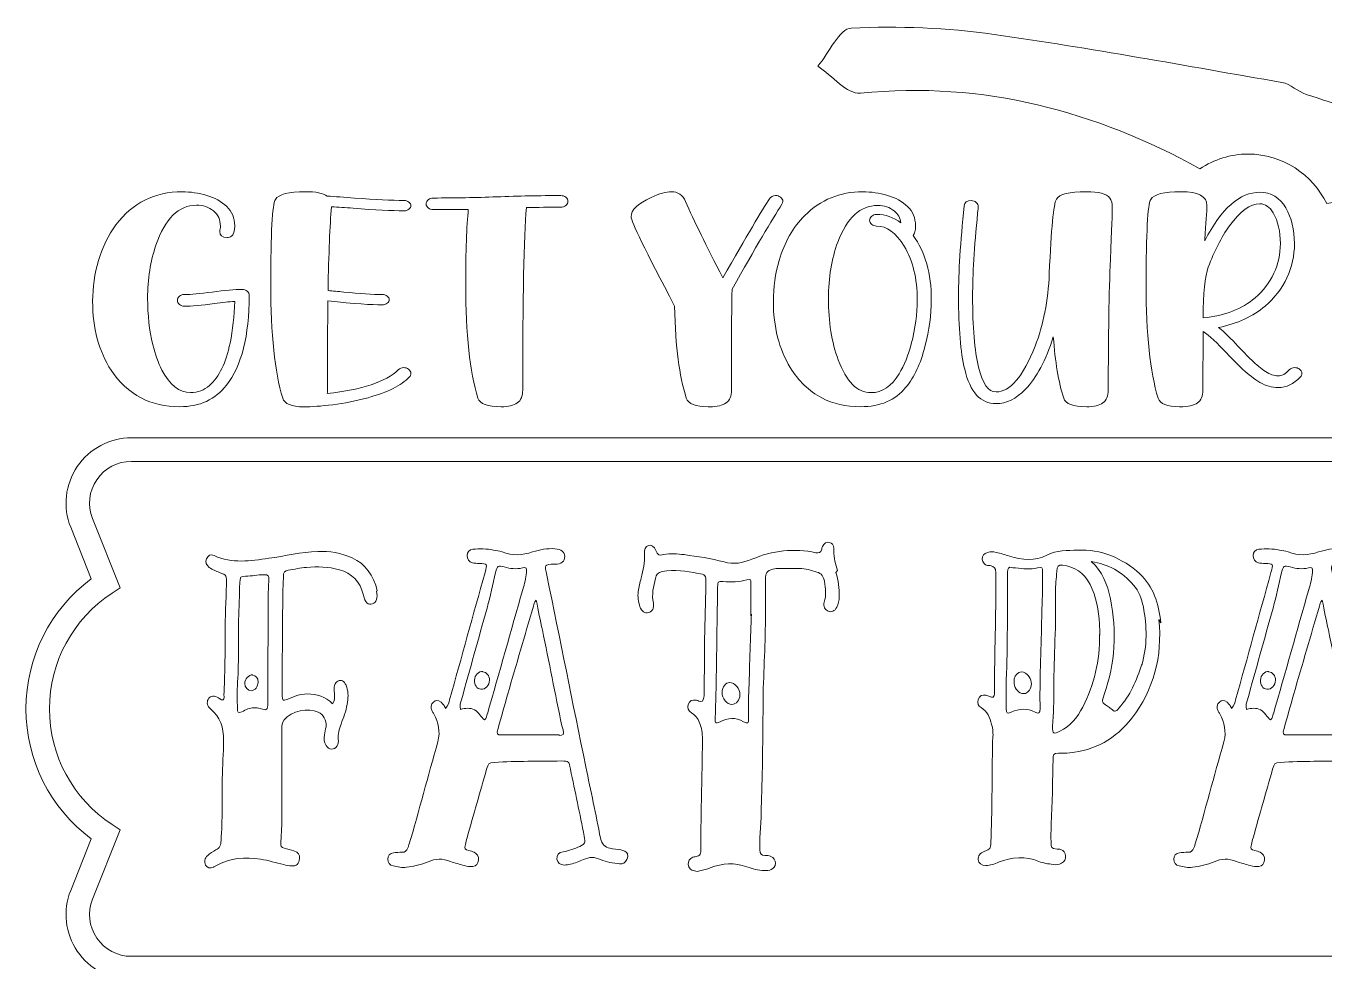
# Model space of a CAD drawing. Header units: inches. Extents: x 114 to 966, y -874 to -206.
# Drawn here: x 114 to 614, y -567 to -206 of the extents above; entities that cross this region are included whole.
import ezdxf

# ---------------------------------------------------------------- set-up
doc = ezdxf.new("R2010")
doc.units = ezdxf.units.IN
doc.header["$MEASUREMENT"] = 0
doc.layers.add('Layer 1', color=7, linetype='Continuous')

# ---------------------------------------------------------------- blocks, each defined once
blk = doc.blocks.new('block 3')
at = {"layer": 'Layer 1', "lineweight": 0}
for points, knots in [([(221.32, -352.98), (216.59, -352.98), (213.87, -351.85), (213.17, -349.6), (210.1, -339.51), (208.57, -324.95), (208.57, -305.92), (208.57, -285.96), (209.16, -274.99), (210.35, -273.02), (211.53, -271.04), (215.41, -270.05), (221.99, -270.05), (225.9, -270.05), (228.66, -270.62), (230.25, -271.77), (233.35, -271.95), (236.88, -272.19), (240.84, -272.49), (248.89, -273.12), (255.25, -273.43), (259.91, -273.43), (260.61, -273.43), (261.23, -273.65), (261.76, -274.1), (262.3, -274.54), (262.57, -275), (262.57, -275.48), (262.57, -275.93), (262.3, -276.36), (261.76, -276.79), (261.23, -277.21), (260.61, -277.42), (259.91, -277.42), (255.25, -277.42), (248.73, -277.09), (240.34, -276.42), (237.31, -276.2), (234.52, -276.02), (231.97, -275.87), (231.34, -283), (230.89, -293.78), (230.64, -308.19), (232.48, -308.34), (234.5, -308.52), (236.68, -308.74), (242.96, -309.37), (247.88, -309.69), (251.42, -309.69), (252.2, -309.69), (252.86, -309.91), (253.39, -310.35), (253.93, -310.8), (254.2, -311.24), (254.2, -311.68), (254.2, -312.16), (253.93, -312.62), (253.39, -313.04), (252.86, -313.47), (252.2, -313.68), (251.42, -313.68), (247.73, -313.68), (240.78, -313.18), (230.58, -312.18), (230.47, -320.28), (230.41, -330.44), (230.41, -342.67), (230.41, -345.7), (230.39, -347.44), (230.36, -347.88), (243.77, -346.33), (252.88, -343.28), (257.69, -338.74), (258.24, -338.15), (258.95, -337.85), (259.8, -337.85), (260.42, -337.85), (261.04, -338.05), (261.65, -338.46), (262.26, -338.87), (262.57, -339.42), (262.57, -340.12), (262.57, -340.6), (262.36, -341.05), (261.96, -341.45), (258.89, -344.74), (253.59, -347.4), (246.05, -349.44), (241.5, -350.69), (236.96, -351.6), (232.44, -352.15), (227.91, -352.71), (224.2, -352.98), (221.32, -352.98)], [0, 0, 0, 0, 1, 1, 1, 2, 2, 2, 3, 3, 3, 4, 4, 4, 5, 5, 5, 6, 6, 6, 7, 7, 7, 8, 8, 8, 9, 9, 9, 10, 10, 10, 11, 11, 11, 12, 12, 12, 13, 13, 13, 14, 14, 14, 15, 15, 15, 16, 16, 16, 17, 17, 17, 18, 18, 18, 19, 19, 19, 20, 20, 20, 21, 21, 21, 22, 22, 22, 23, 23, 23, 24, 24, 24, 25, 25, 25, 26, 26, 26, 27, 27, 27, 28, 28, 28, 29, 29, 29, 30, 30, 30, 31, 31, 31, 31]), ([(377.77, -352.93), (377.77, -352.93), (377.16, -352.93), (377.16, -352.93), (372.24, -352.93), (369.41, -351.84), (368.68, -349.66), (367.31, -345.19), (366.25, -340.21), (365.52, -334.72), (364.78, -329.23), (364.33, -322.36), (364.18, -314.12), (352.99, -292.91), (347.39, -281.43), (347.39, -279.69), (347.39, -277.11), (349.97, -274.65), (355.15, -272.32), (358.36, -270.81), (360.95, -270.05), (362.91, -270.05), (365.46, -270.05), (367.29, -271.32), (368.4, -273.87), (371.54, -281.08), (376.33, -290.88), (382.76, -303.26), (391.96, -287.14), (397.96, -276.98), (400.77, -272.77), (401.25, -271.95), (402.01, -271.55), (403.05, -271.55), (403.71, -271.55), (404.35, -271.75), (404.96, -272.16), (405.57, -272.56), (405.87, -273.12), (405.87, -273.82), (405.87, -274.15), (405.76, -274.5), (405.54, -274.87), (401.77, -280.67), (395.36, -291.58), (386.3, -307.58), (386.12, -320.18), (386.03, -330.88), (386.03, -339.68), (386.03, -339.68), (386.08, -346.5), (386.08, -346.5), (386.08, -348.83), (385.39, -350.48), (384, -351.46), (382.62, -352.44), (380.54, -352.93), (377.77, -352.93)], [0, 0, 0, 0, 1, 1, 1, 2, 2, 2, 3, 3, 3, 4, 4, 4, 5, 5, 5, 6, 6, 6, 7, 7, 7, 8, 8, 8, 9, 9, 9, 10, 10, 10, 11, 11, 11, 12, 12, 12, 13, 13, 13, 14, 14, 14, 15, 15, 15, 16, 16, 16, 17, 17, 17, 18, 18, 18, 19, 19, 19, 19]), ([(522.96, -352.93), (517.71, -352.93), (514.75, -351.84), (514.09, -349.66), (512.13, -343.45), (510.8, -335.56), (510.1, -325.99), (507.25, -335.04), (503.65, -341.81), (499.29, -346.28), (495.78, -349.9), (492.02, -351.71), (488.03, -351.71), (482.08, -351.71), (478.05, -347.31), (475.95, -338.51), (474.36, -331.94), (473.56, -322.55), (473.56, -310.35), (473.56, -301.19), (474.3, -289.58), (475.78, -275.54), (475.93, -274.17), (476.82, -273.49), (478.44, -273.49), (479.25, -273.49), (479.91, -273.72), (480.41, -274.18), (480.91, -274.64), (481.16, -275.2), (481.16, -275.87), (481.16, -276.17), (481.08, -276.98), (480.94, -278.31), (479.64, -291.5), (479, -302.18), (479, -310.35), (479, -322.29), (479.75, -331.38), (481.27, -337.63), (482.78, -344.02), (485.04, -347.22), (488.03, -347.22), (493.43, -347.22), (498.44, -341.34), (503.06, -329.59), (506.27, -321.42), (508.1, -312.07), (508.54, -301.54), (509.28, -284.28), (510.19, -274.76), (511.26, -272.99), (512.41, -271.03), (516.25, -270.05), (522.79, -270.05), (527.56, -270.05), (530.59, -270.88), (531.88, -272.54), (532.51, -273.39), (532.83, -274.58), (532.83, -276.09), (532.83, -277.83), (532.59, -284.52), (532.11, -296.16), (531.55, -308.65), (531.27, -325.43), (531.27, -346.5), (531.27, -348.83), (530.58, -350.48), (529.2, -351.46), (527.81, -352.44), (525.73, -352.93), (522.96, -352.93)], [0, 0, 0, 0, 1, 1, 1, 2, 2, 2, 3, 3, 3, 4, 4, 4, 5, 5, 5, 6, 6, 6, 7, 7, 7, 8, 8, 8, 9, 9, 9, 10, 10, 10, 11, 11, 11, 12, 12, 12, 13, 13, 13, 14, 14, 14, 15, 15, 15, 16, 16, 16, 17, 17, 17, 18, 18, 18, 19, 19, 19, 20, 20, 20, 21, 21, 21, 22, 22, 22, 23, 23, 23, 24, 24, 24, 24]), ([(558.77, -352.93), (553.93, -352.93), (551.16, -351.82), (550.46, -349.6), (547.39, -339.51), (545.85, -324.95), (545.85, -305.92), (545.85, -285.96), (546.45, -274.99), (547.63, -273.02), (548.81, -271.04), (552.69, -270.05), (559.27, -270.05), (565.96, -270.05), (569.3, -271.82), (569.3, -275.37), (569.3, -276.81), (569.19, -278.67), (568.97, -280.94), (568.75, -283.22), (568.58, -285.89), (568.47, -288.95), (574.87, -276.5), (581.94, -270.27), (589.71, -270.27), (593.99, -270.27), (597.32, -272.29), (599.68, -276.31), (601.9, -280.16), (603.01, -284.74), (603.01, -290.06), (603.01, -294.68), (602.05, -299.06), (600.13, -303.2), (598.21, -307.34), (595.42, -310.98), (591.76, -314.12), (587.03, -318.11), (581.04, -320.87), (573.79, -322.38), (576.23, -324.42), (578.71, -326.8), (581.22, -329.53), (582.96, -331.42), (584.73, -333.24), (586.55, -335), (588.36, -336.75), (590.12, -338.2), (591.84, -339.35), (593.56, -340.49), (595.18, -341.06), (596.69, -341.06), (598.17, -341.06), (599.61, -340.29), (601.01, -338.74), (601.57, -338.15), (602.27, -337.85), (603.12, -337.85), (603.75, -337.85), (604.3, -338.02), (604.78, -338.35), (605.52, -338.83), (605.89, -339.42), (605.89, -340.12), (605.89, -340.57), (605.69, -341.01), (605.28, -341.45), (602.77, -344.19), (599.91, -345.55), (596.69, -345.55), (594.29, -345.55), (591.97, -344.89), (589.73, -343.56), (587.5, -342.23), (585.31, -340.57), (583.16, -338.57), (581.02, -336.57), (578.93, -334.49), (576.9, -332.31), (573.31, -328.35), (570.28, -325.56), (567.81, -323.93), (567.81, -323.93), (567.7, -346.5), (567.7, -346.5), (567.7, -348.83), (567.02, -350.48), (565.67, -351.46), (564.32, -352.44), (562.02, -352.93), (558.77, -352.93)], [0, 0, 0, 0, 1, 1, 1, 2, 2, 2, 3, 3, 3, 4, 4, 4, 5, 5, 5, 6, 6, 6, 7, 7, 7, 8, 8, 8, 9, 9, 9, 10, 10, 10, 11, 11, 11, 12, 12, 12, 13, 13, 13, 14, 14, 14, 15, 15, 15, 16, 16, 16, 17, 17, 17, 18, 18, 18, 19, 19, 19, 20, 20, 20, 21, 21, 21, 22, 22, 22, 23, 23, 23, 24, 24, 24, 25, 25, 25, 26, 26, 26, 27, 27, 27, 28, 28, 28, 29, 29, 29, 30, 30, 30, 30]), ([(173.53, -352.93), (167.84, -352.93), (162.89, -351.8), (158.68, -349.55), (153.98, -347.03), (150.12, -343.49), (147.09, -338.9), (142.32, -331.55), (139.94, -322.68), (139.94, -312.29), (139.94, -306.9), (140.69, -301.65), (142.18, -296.55), (143.68, -291.45), (145.93, -286.88), (148.92, -282.85), (155.24, -274.36), (163.74, -270.1), (174.42, -270.1), (177.64, -270.1), (180.8, -270.57), (183.9, -271.49), (187.01, -272.41), (189.57, -273.85), (191.61, -275.79), (193.64, -277.73), (194.66, -280.19), (194.66, -283.19), (194.66, -285.37), (194.25, -286.72), (193.44, -287.23), (192.92, -287.53), (192.35, -287.68), (191.72, -287.68), (189.87, -287.68), (188.95, -286.9), (188.95, -285.35), (188.95, -285.09), (188.98, -284.77), (189.06, -284.38), (189.13, -283.99), (189.17, -283.65), (189.17, -283.35), (189.17, -280.88), (188.27, -278.91), (186.48, -277.45), (184.69, -275.99), (182.5, -275.26), (179.91, -275.26), (173.07, -275.26), (167.88, -280.38), (164.33, -290.62), (162.19, -296.86), (161.12, -303.72), (161.12, -311.18), (161.12, -317.58), (161.78, -323.53), (163.11, -329.03), (164.04, -332.77), (165.2, -336.02), (166.6, -338.79), (169.6, -344.59), (173.28, -347.5), (177.64, -347.5), (180.48, -347.5), (182.92, -346.59), (184.95, -344.78), (188.69, -341.42), (191.33, -335.95), (192.88, -328.37), (193.92, -323.34), (194.51, -318), (194.66, -312.35), (192.51, -312.46), (189.91, -312.74), (186.84, -313.18), (181.89, -313.84), (178.03, -314.18), (175.25, -314.18), (174.55, -314.18), (173.93, -313.96), (173.4, -313.54), (172.86, -313.11), (172.59, -312.59), (172.59, -311.96), (172.59, -311.33), (172.86, -310.8), (173.4, -310.35), (173.93, -309.91), (174.55, -309.69), (175.25, -309.69), (177.8, -309.69), (181.37, -309.37), (185.95, -308.74), (190.87, -308.08), (194.71, -307.75), (197.48, -307.75), (198.26, -307.75), (198.92, -307.97), (199.45, -308.41), (199.99, -308.86), (200.26, -309.39), (200.26, -310.02), (200.26, -325.65), (197.34, -337.18), (191.5, -344.61), (187.17, -350.16), (181.19, -352.93), (173.53, -352.93)], [0, 0, 0, 0, 1, 1, 1, 2, 2, 2, 3, 3, 3, 4, 4, 4, 5, 5, 5, 6, 6, 6, 7, 7, 7, 8, 8, 8, 9, 9, 9, 10, 10, 10, 11, 11, 11, 12, 12, 12, 13, 13, 13, 14, 14, 14, 15, 15, 15, 16, 16, 16, 17, 17, 17, 18, 18, 18, 19, 19, 19, 20, 20, 20, 21, 21, 21, 22, 22, 22, 23, 23, 23, 24, 24, 24, 25, 25, 25, 26, 26, 26, 27, 27, 27, 28, 28, 28, 29, 29, 29, 30, 30, 30, 31, 31, 31, 32, 32, 32, 33, 33, 33, 34, 34, 34, 35, 35, 35, 36, 36, 36, 36]), ([(297.33, -352.93), (292.08, -352.93), (289.1, -351.82), (288.4, -349.6), (285.26, -339.51), (283.69, -324.95), (283.69, -305.92), (283.69, -292.98), (284.02, -283.3), (284.69, -276.87), (280.1, -276.94), (275.61, -276.98), (271.22, -276.98), (270.44, -276.98), (269.78, -276.77), (269.25, -276.34), (268.71, -275.92), (268.44, -275.39), (268.44, -274.76), (268.44, -274.13), (268.71, -273.6), (269.25, -273.15), (269.78, -272.71), (270.44, -272.49), (271.22, -272.49), (279.57, -272.49), (287.7, -272.34), (295.61, -272.04), (304.07, -271.71), (312.31, -271.55), (320.33, -271.55), (321.07, -271.55), (321.71, -271.77), (322.25, -272.21), (322.78, -272.65), (323.05, -273.17), (323.05, -273.76), (323.05, -274.39), (322.78, -274.93), (322.25, -275.37), (321.71, -275.81), (321.07, -276.04), (320.33, -276.04), (315.86, -276.04), (311.44, -276.09), (307.08, -276.2), (306.12, -287.51), (305.64, -310.94), (305.64, -346.5), (305.64, -348.83), (304.95, -350.48), (303.56, -351.46), (302.18, -352.44), (300.1, -352.93), (297.33, -352.93)], [0, 0, 0, 0, 1, 1, 1, 2, 2, 2, 3, 3, 3, 4, 4, 4, 5, 5, 5, 6, 6, 6, 7, 7, 7, 8, 8, 8, 9, 9, 9, 10, 10, 10, 11, 11, 11, 12, 12, 12, 13, 13, 13, 14, 14, 14, 15, 15, 15, 16, 16, 16, 17, 17, 17, 18, 18, 18, 18]), ([(435.81, -352.93), (430.16, -352.93), (425.2, -351.8), (420.95, -349.55), (415.93, -346.85), (411.86, -342.95), (408.76, -337.85), (404.39, -330.68), (402.22, -322.16), (402.22, -312.29), (402.22, -306.9), (402.95, -301.67), (404.43, -296.6), (406.5, -289.55), (409.79, -283.76), (414.3, -279.25), (420.4, -273.15), (427.86, -270.1), (436.7, -270.1), (439.88, -270.1), (443.04, -270.57), (446.18, -271.49), (449.32, -272.41), (451.91, -273.85), (453.94, -275.79), (455.97, -277.73), (456.99, -280.19), (456.99, -283.19), (456.99, -285.04), (456.67, -286.27), (456.05, -286.9), (460.74, -293.3), (463.09, -301.59), (463.09, -311.79), (463.09, -317.37), (462.27, -323.34), (460.65, -329.7), (458.98, -336.24), (456.54, -341.49), (453.33, -345.44), (449.23, -350.43), (443.39, -352.93), (435.81, -352.93)], [0, 0, 0, 0, 1, 1, 1, 2, 2, 2, 3, 3, 3, 4, 4, 4, 5, 5, 5, 6, 6, 6, 7, 7, 7, 8, 8, 8, 9, 9, 9, 10, 10, 10, 11, 11, 11, 12, 12, 12, 13, 13, 13, 14, 14, 14, 14]), ([(567.86, -318.67), (576.22, -317.82), (582.87, -315.25), (587.82, -310.96), (591, -308.27), (593.42, -305.11), (595.08, -301.51), (596.75, -297.91), (597.58, -294.09), (597.58, -290.06), (597.58, -285.4), (596.67, -281.47), (594.86, -278.25), (593.49, -275.89), (591.77, -274.71), (589.71, -274.71), (586.01, -274.71), (582.09, -277.55), (577.95, -283.24), (574.81, -287.64), (572.09, -292.94), (569.8, -299.15), (568.51, -302.67), (567.86, -309.17), (567.86, -318.67)], [0, 0, 0, 0, 1, 1, 1, 2, 2, 2, 3, 3, 3, 4, 4, 4, 5, 5, 5, 6, 6, 6, 7, 7, 7, 8, 8, 8, 8]), ([(439.86, -347.5), (444.14, -347.5), (447.75, -345.08), (450.67, -340.23), (452.66, -336.87), (454.23, -333.03), (455.38, -328.7), (456.89, -322.75), (457.65, -317.12), (457.65, -311.79), (457.65, -303.52), (455.97, -296.6), (452.61, -291.06), (449.47, -285.89), (445.94, -283.3), (442.02, -283.3), (441.28, -283.3), (440.64, -283.09), (440.11, -282.66), (439.57, -282.24), (439.3, -281.71), (439.3, -281.08), (439.3, -280.45), (439.57, -279.92), (440.11, -279.47), (440.64, -279.03), (441.28, -278.81), (442.02, -278.81), (445.38, -278.81), (448.51, -279.9), (451.39, -282.08), (451.13, -280.19), (450.26, -278.66), (448.78, -277.48), (447.05, -276.07), (444.92, -275.37), (442.41, -275.37), (435.72, -275.37), (430.6, -280.08), (427.05, -289.51), (424.65, -295.94), (423.45, -303.16), (423.45, -311.18), (423.45, -320.24), (424.7, -328.13), (427.22, -334.86), (430.36, -343.28), (434.57, -347.5), (439.86, -347.5)], [0, 0, 0, 0, 1, 1, 1, 2, 2, 2, 3, 3, 3, 4, 4, 4, 5, 5, 5, 6, 6, 6, 7, 7, 7, 8, 8, 8, 9, 9, 9, 10, 10, 10, 11, 11, 11, 12, 12, 12, 13, 13, 13, 14, 14, 14, 15, 15, 15, 16, 16, 16, 16])]:
    blk.add_open_spline(points, degree=3, knots=knots, dxfattribs=at)
blk = doc.blocks.new('block 4')
at = {"layer": 'Layer 1', "lineweight": 0}
for points, knots in [([(426.33, -416.81), (427.27, -419.8), (427.74, -422.96), (427.58, -426.13), (427.58, -427.54), (427.27, -428.94), (426.64, -430.17), (425.86, -431.76), (424.61, -432.29), (423.35, -431.76), (422.1, -431.23), (421.32, -429.82), (421.79, -428.24), (422.73, -425.6), (422.26, -422.96), (421.94, -420.32), (421.63, -418.39), (420.69, -417.16), (418.97, -416.63), (416.77, -415.93), (414.58, -415.22), (412.23, -415.22), (409.72, -415.22), (407.22, -415.22), (404.71, -415.22), (403.77, -415.22), (402.83, -415.4), (402.05, -415.57), (399.54, -416.28), (399.23, -416.81), (399.23, -419.62), (399.23, -423.31), (399.23, -427.01), (399.23, -430.7), (399.23, -441.61), (398.6, -452.52), (398.29, -463.42), (398.29, -464.3), (398.29, -465.18), (398.29, -466.06), (398.13, -478.55), (398.13, -491.04), (397.66, -503.53), (397.5, -508.63), (397.5, -513.91), (397.03, -519.01), (396.88, -520.59), (397.03, -522.18), (397.03, -523.76), (397.03, -525.17), (397.66, -525.87), (398.91, -525.87), (399.69, -525.87), (400.48, -525.87), (401.26, -526.22), (402.36, -526.75), (402.99, -527.63), (402.99, -528.86), (402.99, -530.09), (402.36, -530.8), (401.42, -531.32), (400.64, -531.67), (399.69, -531.67), (398.76, -531.67), (396.41, -531.67), (394.21, -530.97), (392.02, -530.27), (387.32, -528.51), (382.62, -528.86), (377.92, -530.62), (376.66, -531.15), (375.25, -531.5), (373.84, -531.85), (373.22, -532.03), (372.43, -532.03), (371.81, -531.85), (370.4, -531.67), (369.61, -530.62), (369.46, -529.39), (369.3, -528.16), (369.93, -527.1), (371.18, -526.57), (371.49, -526.4), (371.81, -526.4), (372.12, -526.4), (374.31, -525.69), (374.31, -525.69), (374.31, -522.88), (374.31, -517.43), (374.31, -511.97), (374.47, -506.52), (374.63, -498.25), (374.78, -489.98), (374.94, -481.72), (374.94, -479.61), (374.78, -477.49), (374, -475.38), (373.37, -473.62), (372.59, -472.04), (370.87, -470.99), (369.3, -470.11), (368.99, -468.87), (369.46, -467.64), (369.93, -466.24), (371.02, -465.71), (372.59, -466.06), (372.9, -466.06), (373.22, -466.24), (373.53, -466.41), (374.78, -466.94), (375.25, -466.24), (375.41, -465.01), (375.57, -463.95), (375.57, -462.89), (375.57, -461.84), (375.57, -457.44), (375.72, -453.04), (375.72, -448.65), (375.57, -439.5), (376.19, -430.35), (376.19, -421.2), (376.19, -417.68), (376.19, -417.68), (373.22, -417.16), (368.67, -416.28), (364.13, -415.57), (359.43, -416.45), (357.86, -416.81), (357.08, -417.51), (356.77, -419.09), (356.14, -422.26), (355.2, -425.25), (355.98, -428.59), (356.45, -430.53), (355.51, -431.93), (354.1, -432.29), (352.85, -432.64), (351.44, -431.76), (350.81, -430), (350.18, -428.06), (349.87, -426.13), (350.18, -424.19), (350.5, -422.43), (350.81, -420.68), (351.28, -418.92), (352.06, -415.93), (352.69, -412.94), (352.53, -409.77), (352.38, -407.83), (353, -406.78), (354.1, -406.43), (355.2, -406.08), (356.29, -406.6), (356.92, -408.36), (357.55, -410.12), (358.49, -410.3), (359.9, -409.94), (362.56, -409.42), (365.23, -409.59), (367.89, -409.94), (373.06, -410.65), (378.23, -411.35), (383.24, -412.76), (386.85, -413.82), (390.45, -413.11), (393.9, -411.7), (402.05, -408.36), (410.19, -407.31), (418.65, -409.24), (419.75, -409.42), (420.53, -409.24), (420.85, -407.83), (420.85, -407.48), (421, -407.13), (421.16, -406.78), (421.79, -405.55), (422.57, -404.84), (423.82, -405.2), (424.92, -405.37), (425.39, -406.25), (425.55, -407.48), (425.55, -407.83), (425.55, -408.19), (425.55, -408.54), (425.55, -411.18), (426.17, -413.64), (426.96, -416.1), (426.96, -416.1), (426.33, -416.81), (426.33, -416.81)], [0, 0, 0, 0, 1, 1, 1, 2, 2, 2, 3, 3, 3, 4, 4, 4, 5, 5, 5, 6, 6, 6, 7, 7, 7, 8, 8, 8, 9, 9, 9, 10, 10, 10, 11, 11, 11, 12, 12, 12, 13, 13, 13, 14, 14, 14, 15, 15, 15, 16, 16, 16, 17, 17, 17, 18, 18, 18, 19, 19, 19, 20, 20, 20, 21, 21, 21, 22, 22, 22, 23, 23, 23, 24, 24, 24, 25, 25, 25, 26, 26, 26, 27, 27, 27, 28, 28, 28, 29, 29, 29, 30, 30, 30, 31, 31, 31, 32, 32, 32, 33, 33, 33, 34, 34, 34, 35, 35, 35, 36, 36, 36, 37, 37, 37, 38, 38, 38, 39, 39, 39, 40, 40, 40, 41, 41, 41, 42, 42, 42, 43, 43, 43, 44, 44, 44, 45, 45, 45, 46, 46, 46, 47, 47, 47, 48, 48, 48, 49, 49, 49, 50, 50, 50, 51, 51, 51, 52, 52, 52, 53, 53, 53, 54, 54, 54, 55, 55, 55, 56, 56, 56, 57, 57, 57, 58, 58, 58, 59, 59, 59, 60, 60, 60, 61, 61, 61, 62, 62, 62, 63, 63, 63, 63]), ([(249.29, -424.02), (249.91, -426.66), (249.29, -428.42), (247.72, -428.94), (246.15, -429.47), (244.9, -428.42), (244.27, -425.6), (243.02, -420.15), (239.73, -417.16), (235.03, -415.75), (230.8, -414.52), (226.57, -414.52), (222.34, -414.87), (219.99, -415.05), (217.64, -415.57), (215.29, -415.93), (214.03, -416.1), (213.41, -416.63), (213.41, -418.39), (212.94, -433.34), (213.09, -448.29), (212.94, -463.25), (212.94, -463.6), (212.94, -463.95), (212.94, -464.3), (213.09, -466.24), (213.25, -466.41), (214.82, -465.71), (217.32, -464.65), (219.83, -463.6), (222.65, -463.6), (226.25, -463.6), (229.54, -464.48), (232.36, -467.47), (233.3, -466.06), (233.15, -465.01), (233.15, -463.95), (233.15, -463.42), (232.99, -462.89), (232.99, -462.37), (232.83, -460.26), (233.46, -458.85), (234.87, -458.5), (236.12, -458.14), (237.22, -459.02), (237.85, -460.96), (238.47, -463.07), (238.47, -465.36), (238, -467.64), (237.53, -470.28), (236.6, -472.75), (235.65, -475.21), (234.87, -477.14), (234.4, -479.08), (234.56, -481.19), (234.71, -482.07), (234.56, -482.95), (234.09, -483.65), (232.99, -485.41), (230.95, -485.23), (229.86, -483.48), (229.07, -482.24), (229.07, -480.84), (229.23, -479.43), (229.39, -478.37), (229.7, -477.32), (229.86, -476.26), (230.01, -473.62), (228.92, -471.69), (226.88, -470.63), (223.12, -468.7), (216.38, -470.28), (213.72, -473.62), (212.78, -474.68), (212.78, -475.91), (212.78, -477.14), (212.78, -485.41), (212.78, -493.68), (212.78, -501.95), (212.78, -508.28), (212.94, -514.61), (212.47, -520.94), (212.31, -522.18), (212.62, -522.88), (213.72, -523.06), (214.97, -523.41), (216.23, -523.76), (217.48, -524.11), (219.2, -524.64), (219.83, -525.52), (219.67, -527.1), (219.52, -529.04), (218.42, -530.09), (216.7, -529.92), (215.6, -529.92), (214.5, -529.74), (213.56, -529.39), (210.59, -528.69), (207.61, -527.81), (204.63, -527.28), (198.68, -526.4), (192.88, -526.75), (187.4, -529.92), (187.08, -530.09), (186.77, -530.27), (186.46, -530.44), (185.2, -530.97), (184.11, -530.62), (183.48, -529.56), (182.85, -528.33), (183.01, -526.92), (184.26, -525.87), (185.2, -524.99), (186.3, -524.29), (187.4, -523.76), (188.96, -523.06), (189.28, -521.82), (189.43, -520.07), (189.9, -512.15), (189.9, -504.23), (189.9, -496.32), (189.9, -491.39), (190.37, -486.47), (190.37, -481.54), (190.37, -476.62), (189.12, -472.39), (185.36, -469.4), (184.11, -468.35), (183.79, -466.94), (184.42, -465.71), (185.05, -464.48), (186.3, -464.13), (187.87, -464.83), (188.65, -465.18), (189.28, -466.06), (190.22, -465.88), (190.69, -465.36), (190.53, -464.65), (190.53, -464.13), (190.84, -456.21), (191, -448.29), (191, -440.38), (191, -434.04), (191.31, -427.71), (191.47, -421.38), (191.63, -417.86), (191.63, -417.86), (188.81, -416.81), (187.4, -416.28), (186.14, -415.75), (184.89, -414.87), (183.64, -413.99), (183.32, -412.76), (183.79, -411.53), (184.26, -410.3), (185.36, -409.59), (186.77, -410.3), (193.66, -413.46), (200.71, -412.41), (207.77, -411.35), (214.03, -410.47), (220.3, -408.89), (226.72, -408.71), (231.27, -408.54), (235.65, -409.24), (239.88, -411.18), (245.05, -413.46), (248.19, -417.86), (249.6, -423.84), (249.6, -423.84), (249.29, -424.02), (249.29, -424.02)], [0, 0, 0, 0, 1, 1, 1, 2, 2, 2, 3, 3, 3, 4, 4, 4, 5, 5, 5, 6, 6, 6, 7, 7, 7, 8, 8, 8, 9, 9, 9, 10, 10, 10, 11, 11, 11, 12, 12, 12, 13, 13, 13, 14, 14, 14, 15, 15, 15, 16, 16, 16, 17, 17, 17, 18, 18, 18, 19, 19, 19, 20, 20, 20, 21, 21, 21, 22, 22, 22, 23, 23, 23, 24, 24, 24, 25, 25, 25, 26, 26, 26, 27, 27, 27, 28, 28, 28, 29, 29, 29, 30, 30, 30, 31, 31, 31, 32, 32, 32, 33, 33, 33, 34, 34, 34, 35, 35, 35, 36, 36, 36, 37, 37, 37, 38, 38, 38, 39, 39, 39, 40, 40, 40, 41, 41, 41, 42, 42, 42, 43, 43, 43, 44, 44, 44, 45, 45, 45, 46, 46, 46, 47, 47, 47, 48, 48, 48, 49, 49, 49, 50, 50, 50, 51, 51, 51, 52, 52, 52, 53, 53, 53, 54, 54, 54, 55, 55, 55, 56, 56, 56, 57, 57, 57, 57]), ([(345.8, -524.82), (346.27, -525.69), (346.27, -526.57), (345.8, -527.45), (345.17, -528.69), (344.23, -529.21), (342.98, -529.04), (340.47, -528.86), (337.96, -528.51), (335.61, -527.45), (333.42, -526.4), (331.23, -526.4), (329.03, -527.45), (327.47, -528.16), (325.74, -528.86), (324.02, -529.21), (323.24, -529.39), (322.45, -529.56), (321.67, -529.56), (319.95, -529.56), (319.01, -528.69), (318.85, -527.28), (318.69, -525.87), (319.48, -524.64), (321.2, -524.46), (323.55, -524.11), (325.59, -523.23), (327.62, -522.35), (329.82, -521.3), (329.82, -521.12), (329.35, -518.48), (327.62, -509.86), (325.9, -501.24), (324.02, -492.62), (323.39, -489.46), (323.39, -489.46), (320.57, -489.46), (311.95, -489.63), (303.34, -489.46), (294.72, -489.98), (292.53, -490.16), (292.37, -490.34), (291.74, -492.62), (289.24, -501.42), (286.73, -510.21), (284.22, -519.01), (283.91, -519.89), (283.75, -520.77), (283.6, -521.65), (283.13, -523.41), (283.28, -523.58), (284.85, -523.94), (285.48, -524.11), (286.26, -524.29), (286.89, -524.64), (287.98, -525.17), (288.77, -526.22), (288.61, -527.63), (288.45, -529.04), (287.67, -529.92), (286.42, -530.09), (285.32, -530.27), (284.22, -530.09), (283.13, -529.74), (281.4, -529.21), (279.52, -528.86), (277.8, -528.16), (274.82, -526.92), (272, -527.1), (269.18, -528.33), (266.52, -529.39), (263.7, -530.09), (260.88, -530.44), (259.15, -530.62), (257.43, -530.27), (255.71, -529.92), (254.45, -529.74), (253.67, -528.51), (253.67, -527.28), (253.67, -526.05), (254.45, -524.99), (255.86, -524.82), (256.96, -524.64), (258.06, -524.64), (259.15, -524.64), (260.25, -524.64), (261.03, -524.11), (261.35, -522.88), (261.5, -522.53), (261.66, -522.18), (261.82, -521.82), (265.73, -508.63), (269.18, -495.26), (272.94, -482.07), (274.04, -478.02), (273.1, -474.68), (271.37, -471.34), (271.22, -470.99), (270.91, -470.63), (270.75, -470.28), (270.12, -468.87), (270.28, -467.64), (271.22, -466.76), (272, -465.88), (273.1, -465.88), (274.2, -466.76), (274.51, -467.12), (274.82, -467.47), (275.14, -467.82), (275.45, -468.17), (275.61, -468.7), (275.92, -469.23), (277.02, -468), (277.17, -466.94), (277.49, -465.88), (282.03, -449.52), (286.57, -433.17), (291.12, -416.81), (292.06, -413.46), (292.06, -413.46), (288.92, -413.29), (287.98, -413.29), (287.04, -413.29), (286.26, -413.11), (285.01, -412.76), (284.22, -411.53), (284.22, -410.3), (284.22, -409.07), (285.01, -408.01), (286.42, -407.83), (289.08, -407.66), (291.74, -407.66), (294.41, -408.19), (295.5, -408.36), (296.6, -408.54), (297.7, -408.89), (301.61, -410.47), (305.53, -410.12), (309.45, -408.89), (312.27, -408.01), (315.09, -407.48), (318.07, -407.66), (320.42, -407.83), (321.83, -408.89), (321.83, -410.65), (321.83, -412.58), (320.57, -413.64), (318.07, -413.64), (313.68, -413.64), (314.15, -413.99), (314.93, -417.86), (319.95, -442.49), (324.96, -467.12), (329.97, -491.74), (331.85, -500.89), (333.89, -510.04), (335.61, -519.19), (336.08, -521.65), (337.34, -522.7), (339.22, -523.06), (340.63, -523.41), (342.04, -523.58), (343.45, -523.76), (344.54, -523.94), (345.48, -524.29), (346.11, -525.34), (346.11, -525.34), (345.8, -524.82), (345.8, -524.82)], [0, 0, 0, 0, 1, 1, 1, 2, 2, 2, 3, 3, 3, 4, 4, 4, 5, 5, 5, 6, 6, 6, 7, 7, 7, 8, 8, 8, 9, 9, 9, 10, 10, 10, 11, 11, 11, 12, 12, 12, 13, 13, 13, 14, 14, 14, 15, 15, 15, 16, 16, 16, 17, 17, 17, 18, 18, 18, 19, 19, 19, 20, 20, 20, 21, 21, 21, 22, 22, 22, 23, 23, 23, 24, 24, 24, 25, 25, 25, 26, 26, 26, 27, 27, 27, 28, 28, 28, 29, 29, 29, 30, 30, 30, 31, 31, 31, 32, 32, 32, 33, 33, 33, 34, 34, 34, 35, 35, 35, 36, 36, 36, 37, 37, 37, 38, 38, 38, 39, 39, 39, 40, 40, 40, 41, 41, 41, 42, 42, 42, 43, 43, 43, 44, 44, 44, 45, 45, 45, 46, 46, 46, 47, 47, 47, 48, 48, 48, 49, 49, 49, 50, 50, 50, 51, 51, 51, 52, 52, 52, 53, 53, 53, 54, 54, 54, 55, 55, 55, 56, 56, 56, 56]), ([(550.73, -434.92), (552.3, -449.35), (548.69, -462.02), (540.39, -472.92), (534.12, -481.01), (525.98, -485.41), (516.42, -486.29), (515.01, -486.47), (513.44, -486.47), (512.03, -486.47), (510.15, -486.64), (509.99, -486.82), (509.99, -488.93), (509.99, -491.39), (509.84, -493.86), (509.84, -496.32), (509.84, -504.41), (509.05, -512.5), (509.21, -520.59), (509.21, -523.06), (509.21, -523.06), (511.56, -523.41), (512.03, -523.41), (512.5, -523.41), (512.97, -523.58), (514.07, -523.94), (514.69, -524.82), (514.85, -526.05), (515.01, -527.28), (514.38, -528.33), (513.28, -528.86), (512.19, -529.39), (511.09, -529.56), (509.99, -529.39), (508.11, -529.04), (506.23, -528.86), (504.51, -528.16), (499.34, -526.05), (494.17, -526.4), (489, -528.51), (487.43, -529.21), (485.87, -529.74), (484.14, -529.74), (482.42, -529.74), (481.32, -528.86), (481.17, -527.45), (481.01, -526.05), (481.79, -524.99), (483.51, -524.29), (485.87, -523.41), (485.87, -523.41), (486.02, -520.77), (486.49, -508.81), (486.49, -496.84), (486.65, -484.88), (486.65, -483.48), (486.65, -482.07), (486.81, -480.66), (486.96, -478.9), (486.81, -477.14), (486.34, -475.38), (485.55, -472.75), (484.77, -470.28), (482.26, -468.87), (481.17, -468.35), (480.69, -467.12), (481.17, -465.71), (481.64, -464.3), (482.73, -463.77), (484.14, -464.13), (484.61, -464.3), (485.08, -464.48), (485.55, -464.65), (486.02, -464.83), (486.49, -465.01), (486.96, -464.83), (487.59, -464.13), (487.43, -463.25), (487.43, -462.37), (487.43, -447.94), (488.06, -433.52), (487.9, -419.09), (487.9, -418.39), (487.9, -417.68), (487.9, -416.98), (487.75, -414.87), (487.59, -414.69), (485.71, -414.17), (485.39, -414.17), (485.08, -414.17), (484.77, -414.17), (483.67, -413.82), (482.89, -413.11), (482.73, -411.7), (482.58, -410.47), (483.36, -409.42), (484.77, -409.07), (485.87, -408.71), (486.96, -408.71), (488.06, -409.07), (489.78, -409.42), (491.51, -409.94), (493.23, -410.47), (498.09, -412.06), (502.94, -412.41), (507.64, -410.12), (511.4, -408.19), (515.48, -408.36), (519.55, -408.19), (523.94, -408.01), (528.17, -408.71), (532.24, -410.3), (536.32, -411.88), (540.08, -414.17), (543.37, -417.33), (548.69, -422.26), (550.73, -428.77), (551.51, -436.16), (551.51, -436.16), (550.73, -434.92), (550.73, -434.92)], [0, 0, 0, 0, 1, 1, 1, 2, 2, 2, 3, 3, 3, 4, 4, 4, 5, 5, 5, 6, 6, 6, 7, 7, 7, 8, 8, 8, 9, 9, 9, 10, 10, 10, 11, 11, 11, 12, 12, 12, 13, 13, 13, 14, 14, 14, 15, 15, 15, 16, 16, 16, 17, 17, 17, 18, 18, 18, 19, 19, 19, 20, 20, 20, 21, 21, 21, 22, 22, 22, 23, 23, 23, 24, 24, 24, 25, 25, 25, 26, 26, 26, 27, 27, 27, 28, 28, 28, 29, 29, 29, 30, 30, 30, 31, 31, 31, 32, 32, 32, 33, 33, 33, 34, 34, 34, 35, 35, 35, 36, 36, 36, 37, 37, 37, 38, 38, 38, 39, 39, 39, 40, 40, 40, 40]), ([(648.66, -524.82), (649.13, -525.69), (649.13, -526.57), (648.66, -527.45), (648.03, -528.69), (647.09, -529.21), (645.84, -529.04), (643.33, -528.86), (640.82, -528.51), (638.47, -527.45), (636.28, -526.4), (634.08, -526.4), (631.89, -527.45), (630.33, -528.16), (628.6, -528.86), (626.88, -529.21), (626.09, -529.39), (625.31, -529.56), (624.53, -529.56), (622.8, -529.56), (621.86, -528.69), (621.71, -527.28), (621.55, -525.87), (622.33, -524.64), (624.06, -524.46), (626.41, -524.11), (628.45, -523.23), (630.48, -522.35), (632.67, -521.3), (632.67, -521.12), (632.21, -518.48), (630.48, -509.86), (628.76, -501.24), (626.88, -492.62), (626.25, -489.46), (626.25, -489.46), (623.43, -489.46), (614.81, -489.63), (606.2, -489.46), (597.58, -489.98), (595.38, -490.16), (595.23, -490.34), (594.6, -492.62), (592.1, -501.42), (589.59, -510.21), (587.08, -519.01), (586.77, -519.89), (586.61, -520.77), (586.45, -521.65), (585.98, -523.41), (586.14, -523.58), (587.71, -523.94), (588.34, -524.11), (589.12, -524.29), (589.75, -524.64), (590.84, -525.17), (591.63, -526.22), (591.47, -527.63), (591.31, -529.04), (590.53, -529.92), (589.28, -530.09), (588.18, -530.27), (587.08, -530.09), (585.98, -529.74), (584.26, -529.21), (582.38, -528.86), (580.66, -528.16), (577.68, -526.92), (574.86, -527.1), (572.04, -528.33), (569.38, -529.39), (566.56, -530.09), (563.74, -530.44), (562.01, -530.62), (560.29, -530.27), (558.56, -529.92), (557.31, -529.74), (556.53, -528.51), (556.53, -527.28), (556.53, -526.05), (557.31, -524.99), (558.72, -524.82), (559.82, -524.64), (560.92, -524.64), (562.01, -524.64), (563.11, -524.64), (563.89, -524.11), (564.21, -522.88), (564.36, -522.53), (564.52, -522.18), (564.68, -521.82), (568.59, -508.63), (572.04, -495.26), (575.8, -482.07), (576.9, -478.02), (575.96, -474.68), (574.23, -471.34), (574.08, -470.99), (573.76, -470.63), (573.61, -470.28), (572.98, -468.87), (573.14, -467.64), (574.08, -466.76), (574.86, -465.88), (575.96, -465.88), (577.05, -466.76), (577.37, -467.12), (577.68, -467.47), (577.99, -467.82), (578.31, -468.17), (578.46, -468.7), (578.78, -469.23), (579.87, -468), (580.03, -466.94), (580.34, -465.88), (584.89, -449.52), (589.43, -433.17), (593.97, -416.81), (594.91, -413.46), (594.91, -413.46), (591.78, -413.29), (590.84, -413.29), (589.9, -413.29), (589.12, -413.11), (587.86, -412.76), (587.08, -411.53), (587.08, -410.3), (587.08, -409.07), (587.86, -408.01), (589.28, -407.83), (591.94, -407.66), (594.6, -407.66), (597.26, -408.19), (598.36, -408.36), (599.46, -408.54), (600.56, -408.89), (604.47, -410.47), (608.39, -410.12), (612.31, -408.89), (615.13, -408.01), (617.95, -407.48), (620.92, -407.66), (623.27, -407.83), (624.68, -408.89), (624.68, -410.65), (624.68, -412.58), (623.43, -413.64), (620.92, -413.64), (616.54, -413.64), (617.01, -413.99), (617.79, -417.86), (622.8, -442.49), (627.82, -467.12), (632.83, -491.74), (634.71, -500.89), (636.75, -510.04), (638.47, -519.19), (638.94, -521.65), (640.2, -522.7), (642.08, -523.06), (643.49, -523.41), (644.9, -523.58), (646.31, -523.76), (647.4, -523.94), (648.34, -524.29), (648.97, -525.34), (648.97, -525.34), (648.66, -524.82), (648.66, -524.82)], [0, 0, 0, 0, 1, 1, 1, 2, 2, 2, 3, 3, 3, 4, 4, 4, 5, 5, 5, 6, 6, 6, 7, 7, 7, 8, 8, 8, 9, 9, 9, 10, 10, 10, 11, 11, 11, 12, 12, 12, 13, 13, 13, 14, 14, 14, 15, 15, 15, 16, 16, 16, 17, 17, 17, 18, 18, 18, 19, 19, 19, 20, 20, 20, 21, 21, 21, 22, 22, 22, 23, 23, 23, 24, 24, 24, 25, 25, 25, 26, 26, 26, 27, 27, 27, 28, 28, 28, 29, 29, 29, 30, 30, 30, 31, 31, 31, 32, 32, 32, 33, 33, 33, 34, 34, 34, 35, 35, 35, 36, 36, 36, 37, 37, 37, 38, 38, 38, 39, 39, 39, 40, 40, 40, 41, 41, 41, 42, 42, 42, 43, 43, 43, 44, 44, 44, 45, 45, 45, 46, 46, 46, 47, 47, 47, 48, 48, 48, 49, 49, 49, 50, 50, 50, 51, 51, 51, 52, 52, 52, 53, 53, 53, 54, 54, 54, 55, 55, 55, 56, 56, 56, 56]), ([(292.06, -471.34), (296.6, -455.33), (301.14, -439.32), (305.69, -423.31), (306.31, -421.2), (306.94, -419.09), (307.1, -416.81), (307.25, -415.05), (307.1, -414.69), (305.53, -415.05), (303.18, -415.57), (300.83, -415.4), (298.48, -414.69), (296.13, -413.99), (295.82, -414.17), (295.19, -416.81), (294.09, -421.38), (293.15, -425.95), (291.9, -430.53), (288.61, -442.31), (285.32, -454.1), (282.03, -465.88), (281.72, -466.94), (281.25, -468), (281.72, -469.58), (283.6, -469.05), (285.32, -468.87), (287.04, -469.76), (288.77, -470.63), (289.55, -472.57), (290.96, -473.62), (291.74, -472.92), (291.74, -472.04), (291.9, -471.34), (291.9, -471.34), (292.06, -471.34), (292.06, -471.34)], [0, 0, 0, 0, 1, 1, 1, 2, 2, 2, 3, 3, 3, 4, 4, 4, 5, 5, 5, 6, 6, 6, 7, 7, 7, 8, 8, 8, 9, 9, 9, 10, 10, 10, 11, 11, 11, 12, 12, 12, 12]), ([(505.61, -430.88), (506.08, -426.13), (505.76, -421.38), (505.92, -416.63), (505.92, -414.87), (505.76, -414.69), (504.04, -415.05), (501.22, -415.75), (498.4, -415.4), (495.58, -415.05), (495.11, -415.05), (494.64, -415.05), (494.17, -414.87), (492.92, -414.52), (492.45, -415.22), (492.45, -416.63), (492.45, -416.98), (492.45, -417.33), (492.45, -417.68), (492.45, -431.41), (492.45, -445.13), (491.98, -458.14), (491.98, -462.19), (491.98, -465.71), (491.98, -469.23), (491.98, -471.16), (492.29, -471.34), (493.86, -470.63), (496.99, -469.23), (499.97, -469.05), (503.1, -470.63), (504.67, -471.34), (504.82, -471.16), (504.98, -469.23), (504.98, -468.7), (504.98, -468.17), (504.98, -467.64), (504.82, -456.39), (505.45, -445.13), (505.61, -433.87), (505.61, -433.34), (505.61, -432.81), (505.61, -432.29), (505.61, -432.29), (505.61, -430.88), (505.61, -430.88)], [0, 0, 0, 0, 1, 1, 1, 2, 2, 2, 3, 3, 3, 4, 4, 4, 5, 5, 5, 6, 6, 6, 7, 7, 7, 8, 8, 8, 9, 9, 9, 10, 10, 10, 11, 11, 11, 12, 12, 12, 13, 13, 13, 14, 14, 14, 15, 15, 15, 15]), ([(528.01, -440.91), (528.01, -439.5), (528.01, -438.09), (527.86, -436.68), (527.54, -431.41), (526.76, -426.13), (524.25, -421.38), (521.9, -416.81), (518.14, -414.52), (513.6, -413.99), (511.87, -413.82), (511.56, -414.34), (511.4, -416.45), (511.25, -419.09), (510.93, -421.73), (510.93, -424.37), (511.25, -436.68), (510.31, -449), (510.31, -461.31), (510.31, -466.24), (510.15, -471.16), (509.84, -476.09), (509.68, -479.08), (510.15, -479.25), (512.66, -478.02), (516.57, -476.09), (519.39, -472.75), (521.43, -468.7), (525.82, -460.08), (528.17, -450.76), (527.86, -440.73), (527.86, -440.73), (528.01, -440.91), (528.01, -440.91)], [0, 0, 0, 0, 1, 1, 1, 2, 2, 2, 3, 3, 3, 4, 4, 4, 5, 5, 5, 6, 6, 6, 7, 7, 7, 8, 8, 8, 9, 9, 9, 10, 10, 10, 11, 11, 11, 11]), ([(544.15, -452.52), (546.34, -445.13), (546.19, -437.56), (544.78, -430), (544.15, -426.83), (543.05, -424.02), (541.02, -421.73), (536.63, -416.45), (531.15, -413.64), (524.72, -412.58), (528.95, -416.28), (530.99, -421.38), (532.09, -427.01), (534.59, -439.5), (533.97, -451.81), (529.74, -463.77), (528.64, -466.76), (528.64, -466.76), (530.99, -468.35), (531.46, -468.7), (531.93, -469.05), (532.4, -469.4), (533.97, -470.63), (533.97, -470.63), (535.38, -469.05), (539.61, -464.3), (542.27, -458.5), (544.15, -452.16), (544.15, -452.16), (544.15, -452.52), (544.15, -452.52)], [0, 0, 0, 0, 1, 1, 1, 2, 2, 2, 3, 3, 3, 4, 4, 4, 5, 5, 5, 6, 6, 6, 7, 7, 7, 8, 8, 8, 9, 9, 9, 10, 10, 10, 10]), ([(594.91, -471.34), (599.46, -455.33), (604, -439.32), (608.55, -423.31), (609.17, -421.2), (609.8, -419.09), (609.96, -416.81), (610.11, -415.05), (609.96, -414.69), (608.39, -415.05), (606.04, -415.57), (603.69, -415.4), (601.34, -414.69), (598.99, -413.99), (598.68, -414.17), (598.05, -416.81), (596.95, -421.38), (596.01, -425.95), (594.76, -430.53), (591.47, -442.31), (588.18, -454.1), (584.89, -465.88), (584.57, -466.94), (584.1, -468), (584.57, -469.58), (586.45, -469.05), (588.18, -468.87), (589.9, -469.76), (591.63, -470.63), (592.41, -472.57), (593.82, -473.62), (594.6, -472.92), (594.6, -472.04), (594.76, -471.34), (594.76, -471.34), (594.91, -471.34), (594.91, -471.34)], [0, 0, 0, 0, 1, 1, 1, 2, 2, 2, 3, 3, 3, 4, 4, 4, 5, 5, 5, 6, 6, 6, 7, 7, 7, 8, 8, 8, 9, 9, 9, 10, 10, 10, 11, 11, 11, 12, 12, 12, 12]), ([(207.77, -419.97), (207.92, -418.04), (207.61, -417.68), (205.88, -417.68), (203.54, -417.68), (201.18, -418.21), (198.83, -418.21), (196.95, -418.21), (196.64, -418.57), (196.64, -420.85), (196.48, -425.6), (196.33, -430.35), (196.17, -435.1), (196.01, -443.54), (196.33, -452.16), (195.7, -460.61), (195.54, -463.42), (195.7, -466.24), (195.7, -469.05), (195.7, -470.81), (196.01, -470.99), (197.42, -470.46), (198.21, -470.11), (198.99, -469.76), (199.77, -469.4), (201.34, -468.87), (202.91, -468.7), (204.48, -469.23), (207.14, -470.11), (207.3, -469.93), (207.45, -466.94), (207.45, -466.24), (207.45, -465.53), (207.45, -464.83), (207.45, -457.79), (207.45, -450.76), (207.45, -446.18), (207.77, -435.98), (207.3, -428.06), (207.77, -420.15), (207.77, -420.15), (207.77, -419.97), (207.77, -419.97)], [0, 0, 0, 0, 1, 1, 1, 2, 2, 2, 3, 3, 3, 4, 4, 4, 5, 5, 5, 6, 6, 6, 7, 7, 7, 8, 8, 8, 9, 9, 9, 10, 10, 10, 11, 11, 11, 12, 12, 12, 13, 13, 13, 14, 14, 14, 14]), ([(393.58, -433.52), (393.58, -428.59), (393.58, -424.9), (393.58, -421.2), (393.58, -419.44), (393.58, -419.27), (392.02, -419.62), (389.04, -420.5), (386.06, -420.5), (382.93, -420.32), (380.74, -420.15), (380.74, -420.15), (380.74, -422.79), (380.58, -433.34), (380.42, -443.9), (380.27, -454.45), (380.11, -460.61), (380.11, -466.76), (379.8, -472.92), (379.64, -475.03), (379.95, -475.21), (381.68, -474.33), (384.65, -472.75), (387.63, -472.57), (390.77, -474.33), (392.49, -475.21), (392.64, -475.03), (392.64, -472.75), (392.64, -469.05), (392.64, -465.36), (392.8, -461.66), (393.11, -451.64), (393.43, -441.61), (393.74, -432.81), (393.74, -432.81), (393.58, -433.52), (393.58, -433.52)], [0, 0, 0, 0, 1, 1, 1, 2, 2, 2, 3, 3, 3, 4, 4, 4, 5, 5, 5, 6, 6, 6, 7, 7, 7, 8, 8, 8, 9, 9, 9, 10, 10, 10, 11, 11, 11, 12, 12, 12, 12]), ([(319.63, -479.61), (321.36, -479.61), (321.51, -479.25), (321.2, -477.49), (321.04, -476.97), (320.89, -476.44), (320.73, -475.91), (318.22, -463.6), (315.72, -451.28), (313.21, -438.97), (312.42, -435.28), (311.64, -431.58), (310.86, -427.54), (309.92, -428.24), (309.92, -429.12), (309.76, -429.82), (306.47, -441.08), (303.18, -452.34), (299.89, -463.6), (298.64, -468), (297.38, -472.39), (296.13, -476.97), (295.5, -479.08), (295.66, -479.43), (297.54, -479.43), (304.9, -479.43), (312.27, -479.43), (319.63, -479.43), (319.63, -479.43), (319.63, -479.61), (319.63, -479.61)], [0, 0, 0, 0, 1, 1, 1, 2, 2, 2, 3, 3, 3, 4, 4, 4, 5, 5, 5, 6, 6, 6, 7, 7, 7, 8, 8, 8, 9, 9, 9, 10, 10, 10, 10]), ([(622.49, -479.61), (624.21, -479.61), (624.37, -479.25), (624.06, -477.49), (623.9, -476.97), (623.74, -476.44), (623.59, -475.91), (621.08, -463.6), (618.57, -451.28), (616.07, -438.97), (615.28, -435.28), (614.5, -431.58), (613.72, -427.54), (612.78, -428.24), (612.78, -429.12), (612.62, -429.82), (609.33, -441.08), (606.04, -452.34), (602.75, -463.6), (601.5, -468), (600.24, -472.39), (598.99, -476.97), (598.36, -479.08), (598.52, -479.43), (600.4, -479.43), (607.76, -479.43), (615.13, -479.43), (622.49, -479.43), (622.49, -479.43), (622.49, -479.61), (622.49, -479.61)], [0, 0, 0, 0, 1, 1, 1, 2, 2, 2, 3, 3, 3, 4, 4, 4, 5, 5, 5, 6, 6, 6, 7, 7, 7, 8, 8, 8, 9, 9, 9, 10, 10, 10, 10]), ([(290.18, -455.15), (291.74, -455.15), (292.84, -456.56), (292.84, -458.32), (292.84, -460.26), (291.27, -462.02), (289.55, -461.84), (287.98, -461.66), (286.89, -460.08), (287.04, -458.32), (287.2, -456.39), (288.61, -454.8), (290.33, -454.98), (290.33, -454.98), (290.18, -455.15), (290.18, -455.15)], [0, 0, 0, 0, 1, 1, 1, 2, 2, 2, 3, 3, 3, 4, 4, 4, 5, 5, 5, 5]), ([(500.28, -456.39), (501.69, -457.97), (502, -460.08), (501.22, -461.66), (500.44, -463.07), (499.18, -463.77), (497.93, -463.42), (496.21, -462.89), (494.95, -460.96), (494.95, -458.85), (494.95, -457.27), (495.58, -456.03), (496.83, -455.33), (498.24, -454.63), (499.18, -455.33), (500.12, -456.21), (500.12, -456.21), (500.28, -456.39), (500.28, -456.39)], [0, 0, 0, 0, 1, 1, 1, 2, 2, 2, 3, 3, 3, 4, 4, 4, 5, 5, 5, 6, 6, 6, 6]), ([(593.03, -455.15), (594.6, -455.15), (595.7, -456.56), (595.7, -458.32), (595.7, -460.26), (594.13, -462.02), (592.41, -461.84), (590.84, -461.66), (589.75, -460.08), (589.9, -458.32), (590.06, -456.39), (591.47, -454.8), (593.19, -454.98), (593.19, -454.98), (593.03, -455.15), (593.03, -455.15)], [0, 0, 0, 0, 1, 1, 1, 2, 2, 2, 3, 3, 3, 4, 4, 4, 5, 5, 5, 5]), ([(201.5, -456.39), (202.75, -456.39), (203.69, -457.44), (203.69, -459.02), (203.69, -460.78), (202.44, -462.37), (201.03, -462.37), (199.77, -462.37), (198.52, -460.96), (198.52, -459.55), (198.52, -457.97), (200.09, -456.21), (201.65, -456.21), (201.65, -456.21), (201.5, -456.39), (201.5, -456.39)], [0, 0, 0, 0, 1, 1, 1, 2, 2, 2, 3, 3, 3, 4, 4, 4, 5, 5, 5, 5]), ([(389.35, -463.95), (389.35, -466.06), (387.94, -467.64), (386.22, -467.64), (384.34, -467.64), (382.46, -465.36), (382.46, -463.07), (382.46, -460.96), (383.87, -459.2), (385.44, -459.2), (387.32, -459.2), (389.35, -461.66), (389.35, -463.95)], [0, 0, 0, 0, 1, 1, 1, 2, 2, 2, 3, 3, 3, 4, 4, 4, 4])]:
    blk.add_open_spline(points, degree=3, knots=knots, dxfattribs=at)
blk = doc.blocks.new('block 6')
at = {"layer": 'Layer 1', "lineweight": 0}
for points, knots in [([(925.78, -573.82), (925.78, -573.82), (154.86, -573.82), (154.86, -573.82), (146.51, -573.82), (138.72, -569.69), (134.03, -562.78), (129.34, -555.87), (128.39, -547.11), (131.48, -539.35), (131.48, -539.35), (139.39, -519.44), (139.39, -519.44), (123.57, -507.67), (114.24, -489.21), (114.24, -469.37), (114.24, -449.52), (123.57, -431.07), (139.39, -419.29), (139.39, -419.29), (131.48, -399.39), (131.48, -399.39), (128.39, -391.63), (129.34, -382.87), (134.03, -375.95), (138.72, -369.04), (146.51, -364.91), (154.86, -364.91), (154.86, -364.91), (925.78, -364.91), (925.78, -364.91), (934.37, -364.91), (942.28, -369.23), (946.94, -376.46), (951.59, -383.68), (952.25, -392.67), (948.69, -400.5), (948.69, -400.5), (940.26, -419.04), (940.26, -419.04), (956.3, -430.8), (965.76, -449.33), (965.76, -469.37), (965.76, -489.4), (956.3, -507.93), (940.26, -519.69), (940.26, -519.69), (948.69, -538.23), (948.69, -538.23), (952.25, -546.06), (951.59, -555.05), (946.94, -562.27), (942.28, -569.5), (934.37, -573.82), (925.78, -573.82)], [0, 0, 0, 0, 1, 1, 1, 2, 2, 2, 3, 3, 3, 4, 4, 4, 5, 5, 5, 6, 6, 6, 7, 7, 7, 8, 8, 8, 9, 9, 9, 10, 10, 10, 11, 11, 11, 12, 12, 12, 13, 13, 13, 14, 14, 14, 15, 15, 15, 16, 16, 16, 17, 17, 17, 18, 18, 18, 18]), ([(154.86, -374), (149.44, -374), (144.59, -376.57), (141.55, -381.05), (138.51, -385.54), (137.91, -390.99), (139.91, -396.03), (139.91, -396.03), (150.53, -422.71), (150.53, -422.71), (150.53, -422.71), (147.43, -424.74), (147.43, -424.74), (132.33, -434.66), (123.32, -451.34), (123.32, -469.37), (123.32, -487.39), (132.33, -504.07), (147.43, -513.99), (147.43, -513.99), (150.53, -516.02), (150.53, -516.02), (150.53, -516.02), (139.91, -542.7), (139.91, -542.7), (137.91, -547.74), (138.51, -553.2), (141.55, -557.68), (144.59, -562.16), (149.44, -564.74), (154.86, -564.74), (154.86, -564.74), (925.78, -564.74), (925.78, -564.74), (931.27, -564.74), (936.33, -561.98), (939.3, -557.36), (942.28, -552.74), (942.7, -546.99), (940.42, -541.99), (940.42, -541.99), (928.79, -516.41), (928.79, -516.41), (928.79, -516.41), (932.1, -514.29), (932.1, -514.29), (947.49, -504.4), (956.68, -487.61), (956.68, -469.37), (956.68, -451.12), (947.49, -434.33), (932.1, -424.44), (932.1, -424.44), (928.79, -422.32), (928.79, -422.32), (928.79, -422.32), (940.42, -396.74), (940.42, -396.74), (942.7, -391.74), (942.28, -385.99), (939.3, -381.37), (936.33, -376.75), (931.27, -374), (925.78, -374), (925.78, -374), (154.86, -374), (154.86, -374)], [0, 0, 0, 0, 1, 1, 1, 2, 2, 2, 3, 3, 3, 4, 4, 4, 5, 5, 5, 6, 6, 6, 7, 7, 7, 8, 8, 8, 9, 9, 9, 10, 10, 10, 11, 11, 11, 12, 12, 12, 13, 13, 13, 14, 14, 14, 15, 15, 15, 16, 16, 16, 17, 17, 17, 18, 18, 18, 19, 19, 19, 20, 20, 20, 21, 21, 21, 22, 22, 22, 22])]:
    blk.add_open_spline(points, degree=3, knots=knots, dxfattribs=at)
blk = doc.blocks.new('block 7')
at = {"layer": 'Layer 1', "lineweight": 0}
blk.add_open_spline([(918.03, -265.38), (916.53, -253.5), (918.88, -241.14), (919.59, -226.24), (919.33, -226.19), (915.83, -225.13), (912.33, -225.12), (824.6, -225.09), (736.88, -225.14), (649.16, -225.35), (645.79, -225.36), (640.71, -226.03), (639.33, -228.22), (630.23, -242.66), (618.68, -235.88), (607.58, -232.56), (604.27, -231.57), (601.47, -228.53), (598.16, -227.96), (561.24, -221.53), (524.36, -214.75), (487.27, -209.46), (469.13, -206.87), (450.53, -206.18), (432.24, -206.98), (427.75, -207.17), (423.66, -216.54), (419.38, -221.69), (424.85, -225.34), (430.68, -232.59), (435.74, -232.08), (483.48, -227.33), (526.36, -239.08), (566.58, -261.21), (572.08, -257.67), (578.5, -255.56), (585.04, -255.56), (598.68, -255.56), (609.8, -263.46), (615.47, -274.67), (624, -273.25), (632.7, -271.48), (642.05, -269.83), (641.62, -277.65), (641.5, -280.76), (641.27, -283.87), (638.91, -316.41), (654.13, -338.7), (686.56, -340.4), (743.94, -343.4), (801.72, -345.78), (858.98, -342.38), (914.54, -339.08), (925.08, -321.04), (918.03, -265.38)], degree=3, knots=[0, 0, 0, 0, 1, 1, 1, 2, 2, 2, 3, 3, 3, 4, 4, 4, 5, 5, 5, 6, 6, 6, 7, 7, 7, 8, 8, 8, 9, 9, 9, 10, 10, 10, 11, 11, 11, 12, 12, 12, 13, 13, 13, 14, 14, 14, 15, 15, 15, 16, 16, 16, 17, 17, 17, 18, 18, 18, 18], dxfattribs=at)
blk = doc.blocks.new('block 2')
at = {"layer": 'Layer 1'}
for name in ['block 7', 'block 3', 'block 6', 'block 4']:
    blk.add_blockref(name, (0, 0), dxfattribs=at)

msp = doc.modelspace()

# ---------------------------------------------------------------- block references
at = {"layer": 'Layer 1'}
msp.add_blockref('block 2', (0, 0), dxfattribs=at)

doc.saveas('drawing.dxf')
